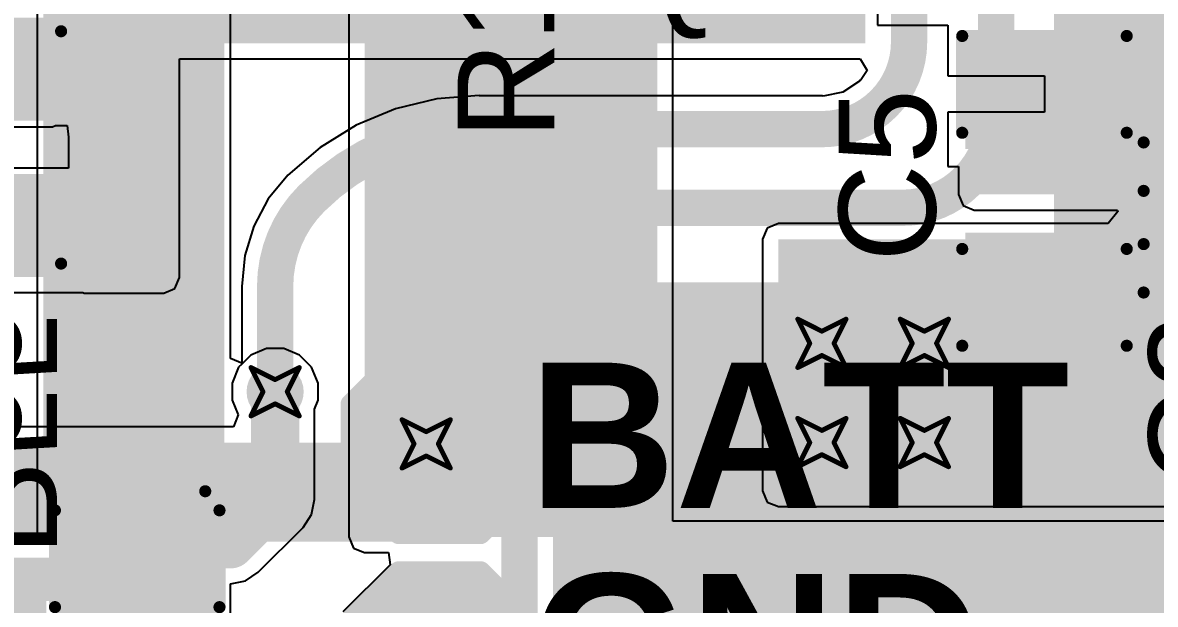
# Model space of a CAD drawing. Header units: inches. Extents: x -0.9 to 13.3, y -2.2 to 2.7.
# Drawn here: x 0.8589 to 1.3271, y -1.5269 to -1.2866 of the extents above; entities that cross this region are included whole.
import ezdxf

# ---------------------------------------------------------------- set-up
doc = ezdxf.new("R2010")
doc.units = ezdxf.units.IN
doc.header["$MEASUREMENT"] = 0
for name, color, linetype in [('Board Outline', 216, 'Continuous'), ('Bottom Layer', 5, 'Continuous'), ('Bottom Overlay', 54, 'Continuous'), ('Bottom Paste', 16, 'Continuous'), ('Bottom Solder', 6, 'Continuous'), ('Dimension', 6, 'Continuous'), ('Drill Drawing', 1, 'Continuous'), ('Top Layer', 1, 'Continuous'), ('Top Overlay', 2, 'Continuous'), ('Top Paste', 8, 'Continuous'), ('Top Solder', 216, 'Continuous'), ('Via Holes', 16, 'Continuous')]:
    doc.layers.add(name, color=color, linetype=linetype)
doc.styles.add('Arial', font='', dxfattribs={"height": 0.2})
doc.styles.add('Arial_Bold', font='', dxfattribs={"height": 0.2})
doc.styles.get('Arial').set_extended_font_data('Arial')
doc.styles.get('Arial_Bold').set_extended_font_data('Arial', bold=True)

# ---------------------------------------------------------------- blocks, each defined once
blk = doc.blocks.new('MPIT6045_1R0N_LF_14')
at = {"layer": 'Top Layer'}
for points in [[(-0.12205, 0.1122), (-0.05512, 0.1122), (-0.05512, -0.1122), (-0.12205, -0.1122)], [(0.05512, 0.1122), (0.12205, 0.1122), (0.12205, -0.1122), (0.05512, -0.1122)]]:
    blk.add_hatch(color=1, dxfattribs=at).paths.add_polyline_path(points)
at = {"layer": 'Top Paste'}
for points in [[(-0.12205, 0.1122), (-0.05512, 0.1122), (-0.05512, -0.1122), (-0.12205, -0.1122)], [(0.05512, 0.1122), (0.12205, 0.1122), (0.12205, -0.1122), (0.05512, -0.1122)]]:
    blk.add_hatch(color=8, dxfattribs=at).paths.add_polyline_path(points)
at = {"layer": 'Top Solder'}
for points in [[(-0.12605, 0.1162), (-0.05112, 0.1162), (-0.05112, -0.1162), (-0.12605, -0.1162)], [(0.05112, 0.1162), (0.12605, 0.1162), (0.12605, -0.1162), (0.05112, -0.1162)]]:
    blk.add_hatch(color=216, dxfattribs=at).paths.add_polyline_path(points)
at = {"layer": 'Top Overlay'}
for points in [[(0, 0.11811, 0.005, 0.005, 0), (-0.11811, 0.11811, 0.005, 0.005, 0)], [(0.11811, 0.11811, 0.005, 0.005, 0), (0, 0.11811, 0.005, 0.005, 0)], [(0, -0.11811, 0.005, 0.005, 0), (-0.11811, -0.11811, 0.005, 0.005, 0)], [(0.11811, -0.11811, 0.005, 0.005, 0), (0, -0.11811, 0.005, 0.005, 0)]]:
    blk.add_lwpolyline(points, format="xyseb", dxfattribs=at)
for points in [[(-0.11936, 0.11811, 0.0025, 0.0025, 1), (-0.11686, 0.11811, 0.0025, 0.0025, 1)], [(-0.00125, 0.11811, 0.0025, 0.0025, 1), (0.00125, 0.11811, 0.0025, 0.0025, 1)], [(-0.00125, 0.11811, 0.0025, 0.0025, 1), (0.00125, 0.11811, 0.0025, 0.0025, 1)], [(0.11686, 0.11811, 0.0025, 0.0025, 1), (0.11936, 0.11811, 0.0025, 0.0025, 1)], [(-0.11936, -0.11811, 0.0025, 0.0025, 1), (-0.11686, -0.11811, 0.0025, 0.0025, 1)], [(-0.00125, -0.11811, 0.0025, 0.0025, 1), (0.00125, -0.11811, 0.0025, 0.0025, 1)], [(-0.00125, -0.11811, 0.0025, 0.0025, 1), (0.00125, -0.11811, 0.0025, 0.0025, 1)], [(0.11686, -0.11811, 0.0025, 0.0025, 1), (0.11936, -0.11811, 0.0025, 0.0025, 1)]]:
    blk.add_lwpolyline(points, format="xyseb", close=True, dxfattribs=at)
blk = doc.blocks.new('C___0805_21')
at = {"layer": 'Top Layer'}
for points in [[(-0.06, 0.03), (-0.02, 0.03), (-0.02, -0.03), (-0.06, -0.03)], [(0.02, 0.03), (0.06, 0.03), (0.06, -0.03), (0.02, -0.03)]]:
    blk.add_hatch(color=1, dxfattribs=at).paths.add_polyline_path(points)
at = {"layer": 'Top Paste'}
for points in [[(-0.06, 0.03), (-0.02, 0.03), (-0.02, -0.03), (-0.06, -0.03)], [(0.02, 0.03), (0.06, 0.03), (0.06, -0.03), (0.02, -0.03)]]:
    blk.add_hatch(color=8, dxfattribs=at).paths.add_polyline_path(points)
at = {"layer": 'Top Solder'}
for points in [[(-0.06276, 0.03276), (-0.01724, 0.03276), (-0.01724, -0.03276), (-0.06276, -0.03276)], [(0.01724, 0.03276), (0.06276, 0.03276), (0.06276, -0.03276), (0.01724, -0.03276)]]:
    blk.add_hatch(color=216, dxfattribs=at).paths.add_polyline_path(points)
at = {"layer": 'Top Overlay'}
for points in [[(-0.064, 0.034, 0.005, 0.005, 0), (-0.024, 0.034, 0.005, 0.005, 0)], [(-0.064, 0.034, 0.005, 0.005, 0), (-0.064, -0.034, 0.005, 0.005, 0)], [(0.024, 0.034, 0.005, 0.005, 0), (0.064, 0.034, 0.005, 0.005, 0)], [(0.064, 0.034, 0.005, 0.005, 0), (0.064, -0.034, 0.005, 0.005, 0)], [(-0.064, -0.034, 0.005, 0.005, 0), (-0.024, -0.034, 0.005, 0.005, 0)], [(0.024, -0.034, 0.005, 0.005, 0), (0.064, -0.034, 0.005, 0.005, 0)]]:
    blk.add_lwpolyline(points, format="xyseb", dxfattribs=at)
for points in [[(-0.06525, 0.034, 0.0025, 0.0025, 1), (-0.06275, 0.034, 0.0025, 0.0025, 1)], [(-0.06525, 0.034, 0.0025, 0.0025, 1), (-0.06275, 0.034, 0.0025, 0.0025, 1)], [(-0.02525, 0.034, 0.0025, 0.0025, 1), (-0.02275, 0.034, 0.0025, 0.0025, 1)], [(0.02275, 0.034, 0.0025, 0.0025, 1), (0.02525, 0.034, 0.0025, 0.0025, 1)], [(0.06275, 0.034, 0.0025, 0.0025, 1), (0.06525, 0.034, 0.0025, 0.0025, 1)], [(0.06275, 0.034, 0.0025, 0.0025, 1), (0.06525, 0.034, 0.0025, 0.0025, 1)], [(-0.06525, -0.034, 0.0025, 0.0025, 1), (-0.06275, -0.034, 0.0025, 0.0025, 1)], [(-0.06525, -0.034, 0.0025, 0.0025, 1), (-0.06275, -0.034, 0.0025, 0.0025, 1)], [(-0.02525, -0.034, 0.0025, 0.0025, 1), (-0.02275, -0.034, 0.0025, 0.0025, 1)], [(0.02275, -0.034, 0.0025, 0.0025, 1), (0.02525, -0.034, 0.0025, 0.0025, 1)], [(0.06275, -0.034, 0.0025, 0.0025, 1), (0.06525, -0.034, 0.0025, 0.0025, 1)], [(0.06275, -0.034, 0.0025, 0.0025, 1), (0.06525, -0.034, 0.0025, 0.0025, 1)]]:
    blk.add_lwpolyline(points, format="xyseb", close=True, dxfattribs=at)
blk = doc.blocks.new('T__________52')
at = {"layer": 'Top Layer'}
blk.add_hatch(color=1, dxfattribs=at).paths.add_polyline_path([(0.015, 0.03), (-0.015, 0.03), (-0.03, 0.015), (-0.03, -0.015), (-0.015, -0.03), (0.015, -0.03), (0.03, -0.015), (0.03, 0.015)])
at = {"layer": 'Top Paste'}
blk.add_hatch(color=8, dxfattribs=at).paths.add_polyline_path([(0.015, 0.03), (-0.015, 0.03), (-0.03, 0.015), (-0.03, -0.015), (-0.015, -0.03), (0.015, -0.03), (0.03, -0.015), (0.03, 0.015)])
at = {"layer": 'Top Solder'}
blk.add_hatch(color=216, dxfattribs=at).paths.add_polyline_path([(0.017, 0.034), (-0.017, 0.034), (-0.034, 0.017), (-0.034, -0.017), (-0.017, -0.034), (0.017, -0.034), (0.034, -0.017), (0.034, 0.017)])
at = {"layer": 'Top Overlay'}
for points in [[(-0.037, 0.017, 0.00787, 0.00787, 0), (-0.017, 0.037, 0.00787, 0.00787, 0)], [(0.017, 0.037, 0.00787, 0.00787, 0), (-0.017, 0.037, 0.00787, 0.00787, 0)], [(0.017, 0.037, 0.00787, 0.00787, 0), (-0.017, 0.037, 0.00787, 0.00787, 0)], [(0.037, 0.017, 0.00787, 0.00787, 0), (0.017, 0.037, 0.00787, 0.00787, 0)], [(-0.037, -0.017, 0.00787, 0.00787, 0), (-0.037, 0.017, 0.00787, 0.00787, 0)], [(0.037, -0.017, 0.00787, 0.00787, 0), (0.037, 0.017, 0.00787, 0.00787, 0)], [(-0.017, -0.037, 0.00787, 0.00787, 0), (-0.037, -0.017, 0.00787, 0.00787, 0)], [(0.017, -0.037, 0.00787, 0.00787, 0), (0.037, -0.017, 0.00787, 0.00787, 0)], [(0.017, -0.037, 0.00787, 0.00787, 0), (-0.017, -0.037, 0.00787, 0.00787, 0)], [(0.017, -0.037, 0.00787, 0.00787, 0), (-0.017, -0.037, 0.00787, 0.00787, 0)]]:
    blk.add_lwpolyline(points, format="xyseb", dxfattribs=at)
for points in [[(-0.01897, 0.037, 0.00394, 0.00394, 1), (-0.01503, 0.037, 0.00394, 0.00394, 1)], [(-0.01897, 0.037, 0.00394, 0.00394, 1), (-0.01503, 0.037, 0.00394, 0.00394, 1)], [(-0.01897, 0.037, 0.00394, 0.00394, 1), (-0.01503, 0.037, 0.00394, 0.00394, 1)], [(0.01503, 0.037, 0.00394, 0.00394, 1), (0.01897, 0.037, 0.00394, 0.00394, 1)], [(0.01503, 0.037, 0.00394, 0.00394, 1), (0.01897, 0.037, 0.00394, 0.00394, 1)], [(0.01503, 0.037, 0.00394, 0.00394, 1), (0.01897, 0.037, 0.00394, 0.00394, 1)], [(-0.03897, 0.017, 0.00394, 0.00394, 1), (-0.03503, 0.017, 0.00394, 0.00394, 1)], [(-0.03897, 0.017, 0.00394, 0.00394, 1), (-0.03503, 0.017, 0.00394, 0.00394, 1)], [(0.03503, 0.017, 0.00394, 0.00394, 1), (0.03897, 0.017, 0.00394, 0.00394, 1)], [(0.03503, 0.017, 0.00394, 0.00394, 1), (0.03897, 0.017, 0.00394, 0.00394, 1)], [(-0.03897, -0.017, 0.00394, 0.00394, 1), (-0.03503, -0.017, 0.00394, 0.00394, 1)], [(-0.03897, -0.017, 0.00394, 0.00394, 1), (-0.03503, -0.017, 0.00394, 0.00394, 1)], [(0.03503, -0.017, 0.00394, 0.00394, 1), (0.03897, -0.017, 0.00394, 0.00394, 1)], [(0.03503, -0.017, 0.00394, 0.00394, 1), (0.03897, -0.017, 0.00394, 0.00394, 1)], [(-0.01897, -0.037, 0.00394, 0.00394, 1), (-0.01503, -0.037, 0.00394, 0.00394, 1)], [(-0.01897, -0.037, 0.00394, 0.00394, 1), (-0.01503, -0.037, 0.00394, 0.00394, 1)], [(-0.01897, -0.037, 0.00394, 0.00394, 1), (-0.01503, -0.037, 0.00394, 0.00394, 1)], [(0.01503, -0.037, 0.00394, 0.00394, 1), (0.01897, -0.037, 0.00394, 0.00394, 1)], [(0.01503, -0.037, 0.00394, 0.00394, 1), (0.01897, -0.037, 0.00394, 0.00394, 1)], [(0.01503, -0.037, 0.00394, 0.00394, 1), (0.01897, -0.037, 0.00394, 0.00394, 1)]]:
    blk.add_lwpolyline(points, format="xyseb", close=True, dxfattribs=at)
blk = doc.blocks.new('C___0402_81')
at = {"layer": 'Top Layer'}
for points in [[(-0.0275, -0.0125), (-0.0275, 0.0125), (-0.0095, 0.0125), (-0.0095, -0.0125)], [(0.0095, -0.0125), (0.0095, 0.0125), (0.0275, 0.0125), (0.0275, -0.0125)]]:
    blk.add_hatch(color=1, dxfattribs=at).paths.add_polyline_path(points)
at = {"layer": 'Top Paste'}
for points in [[(-0.0275, -0.0125), (-0.0275, 0.0125), (-0.0095, 0.0125), (-0.0095, -0.0125)], [(0.0095, -0.0125), (0.0095, 0.0125), (0.0275, 0.0125), (0.0275, -0.0125)]]:
    blk.add_hatch(color=8, dxfattribs=at).paths.add_polyline_path(points)
at = {"layer": 'Top Solder'}
for points in [[(-0.02986, -0.01486), (-0.02986, 0.01486), (-0.00714, 0.01486), (-0.00714, -0.01486)], [(0.00714, -0.01486), (0.00714, 0.01486), (0.02986, 0.01486), (0.02986, -0.01486)]]:
    blk.add_hatch(color=216, dxfattribs=at).paths.add_polyline_path(points)
at = {"layer": 'Top Overlay'}
for points in [[(-0.031, -0.016, 0.005, 0.005, 0), (-0.031, 0.016, 0.005, 0.005, 0)], [(-0.011, 0.016, 0.005, 0.005, 0), (-0.031, 0.016, 0.005, 0.005, 0)], [(0.031, 0.016, 0.005, 0.005, 0), (0.011, 0.016, 0.005, 0.005, 0)], [(0.031, -0.016, 0.005, 0.005, 0), (0.031, 0.016, 0.005, 0.005, 0)], [(-0.011, -0.016, 0.005, 0.005, 0), (-0.031, -0.016, 0.005, 0.005, 0)], [(0.031, -0.016, 0.005, 0.005, 0), (0.011, -0.016, 0.005, 0.005, 0)]]:
    blk.add_lwpolyline(points, format="xyseb", dxfattribs=at)
for points in [[(-0.03225, 0.016, 0.0025, 0.0025, 1), (-0.02975, 0.016, 0.0025, 0.0025, 1)], [(-0.03225, 0.016, 0.0025, 0.0025, 1), (-0.02975, 0.016, 0.0025, 0.0025, 1)], [(-0.01225, 0.016, 0.0025, 0.0025, 1), (-0.00975, 0.016, 0.0025, 0.0025, 1)], [(0.00975, 0.016, 0.0025, 0.0025, 1), (0.01225, 0.016, 0.0025, 0.0025, 1)], [(0.02975, 0.016, 0.0025, 0.0025, 1), (0.03225, 0.016, 0.0025, 0.0025, 1)], [(0.02975, 0.016, 0.0025, 0.0025, 1), (0.03225, 0.016, 0.0025, 0.0025, 1)], [(-0.03225, -0.016, 0.0025, 0.0025, 1), (-0.02975, -0.016, 0.0025, 0.0025, 1)], [(-0.03225, -0.016, 0.0025, 0.0025, 1), (-0.02975, -0.016, 0.0025, 0.0025, 1)], [(-0.01225, -0.016, 0.0025, 0.0025, 1), (-0.00975, -0.016, 0.0025, 0.0025, 1)], [(0.00975, -0.016, 0.0025, 0.0025, 1), (0.01225, -0.016, 0.0025, 0.0025, 1)], [(0.02975, -0.016, 0.0025, 0.0025, 1), (0.03225, -0.016, 0.0025, 0.0025, 1)], [(0.02975, -0.016, 0.0025, 0.0025, 1), (0.03225, -0.016, 0.0025, 0.0025, 1)]]:
    blk.add_lwpolyline(points, format="xyseb", close=True, dxfattribs=at)
blk = doc.blocks.new('R___0603_B_89')
at = {"layer": 'Bottom Layer'}
for points in [[(-0.045, -0.0175), (-0.045, 0.0175), (-0.015, 0.0175), (-0.015, -0.0175)], [(0.015, -0.0175), (0.015, 0.0175), (0.045, 0.0175), (0.045, -0.0175)]]:
    blk.add_hatch(color=5, dxfattribs=at).paths.add_polyline_path(points)
at = {"layer": 'Bottom Paste'}
for points in [[(-0.045, -0.0175), (-0.045, 0.0175), (-0.015, 0.0175), (-0.015, -0.0175)], [(0.015, -0.0175), (0.015, 0.0175), (0.045, 0.0175), (0.045, -0.0175)]]:
    blk.add_hatch(color=16, dxfattribs=at).paths.add_polyline_path(points)
at = {"layer": 'Bottom Solder'}
for points in [[(-0.049, -0.0215), (-0.049, 0.0215), (-0.011, 0.0215), (-0.011, -0.0215)], [(0.011, -0.0215), (0.011, 0.0215), (0.049, 0.0215), (0.049, -0.0215)]]:
    blk.add_hatch(color=6, dxfattribs=at).paths.add_polyline_path(points)
at = {"layer": 'Bottom Overlay'}
for points in [[(-0.048, 0.021, 0.005, 0.005, 0), (0.048, 0.021, 0.005, 0.005, 0)], [(-0.048, 0.021, 0.005, 0.005, 0), (-0.048, -0.021, 0.005, 0.005, 0)], [(0.048, 0.021, 0.005, 0.005, 0), (0.048, -0.021, 0.005, 0.005, 0)], [(-0.048, -0.021, 0.005, 0.005, 0), (0.048, -0.021, 0.005, 0.005, 0)]]:
    blk.add_lwpolyline(points, format="xyseb", dxfattribs=at)
for points in [[(-0.04925, 0.021, 0.0025, 0.0025, 1), (-0.04675, 0.021, 0.0025, 0.0025, 1)], [(-0.04925, 0.021, 0.0025, 0.0025, 1), (-0.04675, 0.021, 0.0025, 0.0025, 1)], [(0.04675, 0.021, 0.0025, 0.0025, 1), (0.04925, 0.021, 0.0025, 0.0025, 1)], [(0.04675, 0.021, 0.0025, 0.0025, 1), (0.04925, 0.021, 0.0025, 0.0025, 1)], [(-0.04925, -0.021, 0.0025, 0.0025, 1), (-0.04675, -0.021, 0.0025, 0.0025, 1)], [(-0.04925, -0.021, 0.0025, 0.0025, 1), (-0.04675, -0.021, 0.0025, 0.0025, 1)], [(0.04675, -0.021, 0.0025, 0.0025, 1), (0.04925, -0.021, 0.0025, 0.0025, 1)], [(0.04675, -0.021, 0.0025, 0.0025, 1), (0.04925, -0.021, 0.0025, 0.0025, 1)]]:
    blk.add_lwpolyline(points, format="xyseb", close=True, dxfattribs=at)
blk = doc.blocks.new('T__________98')
at = {"layer": 'Top Layer'}
blk.add_hatch(color=1, dxfattribs=at).paths.add_polyline_path([(0.015, 0.03), (-0.015, 0.03), (-0.03, 0.015), (-0.03, -0.015), (-0.015, -0.03), (0.015, -0.03), (0.03, -0.015), (0.03, 0.015)])
at = {"layer": 'Top Paste'}
blk.add_hatch(color=8, dxfattribs=at).paths.add_polyline_path([(0.015, 0.03), (-0.015, 0.03), (-0.03, 0.015), (-0.03, -0.015), (-0.015, -0.03), (0.015, -0.03), (0.03, -0.015), (0.03, 0.015)])
at = {"layer": 'Top Solder'}
blk.add_hatch(color=216, dxfattribs=at).paths.add_polyline_path([(0.017, 0.034), (-0.017, 0.034), (-0.034, 0.017), (-0.034, -0.017), (-0.017, -0.034), (0.017, -0.034), (0.034, -0.017), (0.034, 0.017)])
at = {"layer": 'Top Overlay'}
for points in [[(-0.037, 0.017, 0.00787, 0.00787, 0), (-0.017, 0.037, 0.00787, 0.00787, 0)], [(0.017, 0.037, 0.00787, 0.00787, 0), (-0.017, 0.037, 0.00787, 0.00787, 0)], [(0.017, 0.037, 0.00787, 0.00787, 0), (-0.017, 0.037, 0.00787, 0.00787, 0)], [(0.037, 0.017, 0.00787, 0.00787, 0), (0.017, 0.037, 0.00787, 0.00787, 0)], [(-0.037, -0.017, 0.00787, 0.00787, 0), (-0.037, 0.017, 0.00787, 0.00787, 0)], [(0.037, -0.017, 0.00787, 0.00787, 0), (0.037, 0.017, 0.00787, 0.00787, 0)], [(-0.017, -0.037, 0.00787, 0.00787, 0), (-0.037, -0.017, 0.00787, 0.00787, 0)], [(0.017, -0.037, 0.00787, 0.00787, 0), (0.037, -0.017, 0.00787, 0.00787, 0)], [(0.017, -0.037, 0.00787, 0.00787, 0), (-0.017, -0.037, 0.00787, 0.00787, 0)], [(0.017, -0.037, 0.00787, 0.00787, 0), (-0.017, -0.037, 0.00787, 0.00787, 0)]]:
    blk.add_lwpolyline(points, format="xyseb", dxfattribs=at)
for points in [[(-0.01897, 0.037, 0.00394, 0.00394, 1), (-0.01503, 0.037, 0.00394, 0.00394, 1)], [(-0.01897, 0.037, 0.00394, 0.00394, 1), (-0.01503, 0.037, 0.00394, 0.00394, 1)], [(-0.01897, 0.037, 0.00394, 0.00394, 1), (-0.01503, 0.037, 0.00394, 0.00394, 1)], [(0.01503, 0.037, 0.00394, 0.00394, 1), (0.01897, 0.037, 0.00394, 0.00394, 1)], [(0.01503, 0.037, 0.00394, 0.00394, 1), (0.01897, 0.037, 0.00394, 0.00394, 1)], [(0.01503, 0.037, 0.00394, 0.00394, 1), (0.01897, 0.037, 0.00394, 0.00394, 1)], [(-0.03897, 0.017, 0.00394, 0.00394, 1), (-0.03503, 0.017, 0.00394, 0.00394, 1)], [(-0.03897, 0.017, 0.00394, 0.00394, 1), (-0.03503, 0.017, 0.00394, 0.00394, 1)], [(0.03503, 0.017, 0.00394, 0.00394, 1), (0.03897, 0.017, 0.00394, 0.00394, 1)], [(0.03503, 0.017, 0.00394, 0.00394, 1), (0.03897, 0.017, 0.00394, 0.00394, 1)], [(-0.03897, -0.017, 0.00394, 0.00394, 1), (-0.03503, -0.017, 0.00394, 0.00394, 1)], [(-0.03897, -0.017, 0.00394, 0.00394, 1), (-0.03503, -0.017, 0.00394, 0.00394, 1)], [(0.03503, -0.017, 0.00394, 0.00394, 1), (0.03897, -0.017, 0.00394, 0.00394, 1)], [(0.03503, -0.017, 0.00394, 0.00394, 1), (0.03897, -0.017, 0.00394, 0.00394, 1)], [(-0.01897, -0.037, 0.00394, 0.00394, 1), (-0.01503, -0.037, 0.00394, 0.00394, 1)], [(-0.01897, -0.037, 0.00394, 0.00394, 1), (-0.01503, -0.037, 0.00394, 0.00394, 1)], [(-0.01897, -0.037, 0.00394, 0.00394, 1), (-0.01503, -0.037, 0.00394, 0.00394, 1)], [(0.01503, -0.037, 0.00394, 0.00394, 1), (0.01897, -0.037, 0.00394, 0.00394, 1)], [(0.01503, -0.037, 0.00394, 0.00394, 1), (0.01897, -0.037, 0.00394, 0.00394, 1)], [(0.01503, -0.037, 0.00394, 0.00394, 1), (0.01897, -0.037, 0.00394, 0.00394, 1)]]:
    blk.add_lwpolyline(points, format="xyseb", close=True, dxfattribs=at)
blk = doc.blocks.new('C___0805_123')
at = {"layer": 'Top Layer'}
for points in [[(-0.06, 0.03), (-0.02, 0.03), (-0.02, -0.03), (-0.06, -0.03)], [(0.02, 0.03), (0.06, 0.03), (0.06, -0.03), (0.02, -0.03)]]:
    blk.add_hatch(color=1, dxfattribs=at).paths.add_polyline_path(points)
at = {"layer": 'Top Paste'}
for points in [[(-0.06, 0.03), (-0.02, 0.03), (-0.02, -0.03), (-0.06, -0.03)], [(0.02, 0.03), (0.06, 0.03), (0.06, -0.03), (0.02, -0.03)]]:
    blk.add_hatch(color=8, dxfattribs=at).paths.add_polyline_path(points)
at = {"layer": 'Top Solder'}
for points in [[(-0.06276, 0.03276), (-0.01724, 0.03276), (-0.01724, -0.03276), (-0.06276, -0.03276)], [(0.01724, 0.03276), (0.06276, 0.03276), (0.06276, -0.03276), (0.01724, -0.03276)]]:
    blk.add_hatch(color=216, dxfattribs=at).paths.add_polyline_path(points)
at = {"layer": 'Top Overlay'}
for points in [[(-0.064, -0.034, 0.005, 0.005, 0), (-0.064, 0.034, 0.005, 0.005, 0)], [(-0.024, 0.034, 0.005, 0.005, 0), (-0.064, 0.034, 0.005, 0.005, 0)], [(0.064, 0.034, 0.005, 0.005, 0), (0.024, 0.034, 0.005, 0.005, 0)], [(0.064, -0.034, 0.005, 0.005, 0), (0.064, 0.034, 0.005, 0.005, 0)], [(-0.024, -0.034, 0.005, 0.005, 0), (-0.064, -0.034, 0.005, 0.005, 0)], [(0.064, -0.034, 0.005, 0.005, 0), (0.024, -0.034, 0.005, 0.005, 0)]]:
    blk.add_lwpolyline(points, format="xyseb", dxfattribs=at)
for points in [[(-0.06525, 0.034, 0.0025, 0.0025, 1), (-0.06275, 0.034, 0.0025, 0.0025, 1)], [(-0.06525, 0.034, 0.0025, 0.0025, 1), (-0.06275, 0.034, 0.0025, 0.0025, 1)], [(-0.02525, 0.034, 0.0025, 0.0025, 1), (-0.02275, 0.034, 0.0025, 0.0025, 1)], [(0.02275, 0.034, 0.0025, 0.0025, 1), (0.02525, 0.034, 0.0025, 0.0025, 1)], [(0.06275, 0.034, 0.0025, 0.0025, 1), (0.06525, 0.034, 0.0025, 0.0025, 1)], [(0.06275, 0.034, 0.0025, 0.0025, 1), (0.06525, 0.034, 0.0025, 0.0025, 1)], [(-0.06525, -0.034, 0.0025, 0.0025, 1), (-0.06275, -0.034, 0.0025, 0.0025, 1)], [(-0.06525, -0.034, 0.0025, 0.0025, 1), (-0.06275, -0.034, 0.0025, 0.0025, 1)], [(-0.02525, -0.034, 0.0025, 0.0025, 1), (-0.02275, -0.034, 0.0025, 0.0025, 1)], [(0.02275, -0.034, 0.0025, 0.0025, 1), (0.02525, -0.034, 0.0025, 0.0025, 1)], [(0.06275, -0.034, 0.0025, 0.0025, 1), (0.06525, -0.034, 0.0025, 0.0025, 1)], [(0.06275, -0.034, 0.0025, 0.0025, 1), (0.06525, -0.034, 0.0025, 0.0025, 1)]]:
    blk.add_lwpolyline(points, format="xyseb", close=True, dxfattribs=at)

msp = doc.modelspace()

# ---------------------------------------------------------------- hatches: boundary and pattern name
at = {"layer": 'Bottom Layer'}
for points in [[(1.28528, -1.50319), (1.38728, -1.50319), (1.38728, -1.15705), (1.28528, -1.15705)], [(1.16228, -1.29505), (1.20728, -1.29505), (1.20728, -1.20805), (1.16228, -1.20805)], [(0.88433, -1.29505), (1.20728, -1.29505), (1.20728, -1.26183), (0.88433, -1.26183)], [(0.88433, -1.3918), (0.91728, -1.3918), (0.91728, -1.26205), (0.88433, -1.26205)], [(0.78247, -1.32311), (0.8713, -1.32311), (0.8713, -1.28449), (0.78247, -1.28449)], [(0.78247, -1.39158), (0.91728, -1.39158), (0.91728, -1.35311), (0.78247, -1.35311)], [(1.08428, -1.50319), (1.38728, -1.50319), (1.38728, -1.39381), (1.08428, -1.39381)], [(1.08428, -1.69805), (1.25229, -1.69805), (1.25229, -1.40244), (1.08428, -1.40244)], [(1.00028, -1.50106), (1.04628, -1.50106), (1.04628, -1.43641), (1.00028, -1.43641)], [(0.70372, -1.50106), (1.04628, -1.50106), (1.04628, -1.46005), (0.70372, -1.46005)], [(1.26105, -1.606), (1.39, -1.606), (1.39, -1.51079), (1.26105, -1.51079)], [(1.26105, -1.55305), (1.72439, -1.55305), (1.72439, -1.51079), (1.26105, -1.51079)], [(1.08328, -1.66687), (1.25229, -1.66687), (1.25229, -1.51705), (1.08328, -1.51705)]]:
    msp.add_hatch(color=5, dxfattribs=at).paths.add_polyline_path(points)
h = msp.add_hatch(color=5, dxfattribs=at)
edge = h.paths.add_edge_path()
edge.add_arc((1.18928, -1.41905), 0.01181, 0, 360)
h = msp.add_hatch(color=5, dxfattribs=at)
edge = h.paths.add_edge_path()
edge.add_arc((1.23164, -1.41905), 0.01181, 0, 360)
h = msp.add_hatch(color=5, dxfattribs=at)
edge = h.paths.add_edge_path()
edge.add_arc((0.96328, -1.43905), 0.01181, 0, 360)
h = msp.add_hatch(color=5, dxfattribs=at)
edge = h.paths.add_edge_path()
edge.add_arc((1.02572, -1.46058), 0.01181, 0, 360)
h = msp.add_hatch(color=5, dxfattribs=at)
edge = h.paths.add_edge_path()
edge.add_arc((1.18928, -1.46005), 0.01181, 0, 360)
h = msp.add_hatch(color=5, dxfattribs=at)
edge = h.paths.add_edge_path()
edge.add_arc((1.23164, -1.46005), 0.01181, 0, 360)
at = {"layer": 'Top Layer'}
for points in [[(1.00028, -1.49905), (1.12122, -1.49905), (1.12122, -1.18605), (1.00028, -1.18605)], [(1.07808, -1.55305), (1.12122, -1.55305), (1.12122, -1.18605), (1.07808, -1.18605)], [(0.8714, -1.53205), (0.93833, -1.53205), (0.93833, -1.24984), (0.8714, -1.24984)], [(1.25228, -1.35755), (1.41039, -1.35755), (1.41039, -1.31605), (1.25228, -1.31605)], [(1.17128, -1.48002), (1.41039, -1.48002), (1.41039, -1.37605), (1.17128, -1.37605)], [(1.07808, -1.55305), (1.64428, -1.55305), (1.64428, -1.49905), (1.07808, -1.49905)], [(0.77242, -1.52555), (0.93628, -1.52555), (0.93628, -1.50755), (0.77242, -1.50755)], [(0.85528, -1.62531), (0.86866, -1.62531), (0.86866, -1.50755), (0.85528, -1.50755)]]:
    msp.add_hatch(color=1, dxfattribs=at).paths.add_polyline_path(points)
h = msp.add_hatch(color=1, dxfattribs=at)
edge = h.paths.add_edge_path()
edge.add_arc((1.18928, -1.41905), 0.01181, 0, 360)
h = msp.add_hatch(color=1, dxfattribs=at)
edge = h.paths.add_edge_path()
edge.add_arc((1.23164, -1.41905), 0.01181, 0, 360)
h = msp.add_hatch(color=1, dxfattribs=at)
edge = h.paths.add_edge_path()
edge.add_arc((0.96328, -1.43905), 0.01181, 0, 360)
h = msp.add_hatch(color=1, dxfattribs=at)
edge = h.paths.add_edge_path()
edge.add_arc((1.02572, -1.46058), 0.01181, 0, 360)
h = msp.add_hatch(color=1, dxfattribs=at)
edge = h.paths.add_edge_path()
edge.add_arc((1.18928, -1.46005), 0.01181, 0, 360)
h = msp.add_hatch(color=1, dxfattribs=at)
edge = h.paths.add_edge_path()
edge.add_arc((1.23164, -1.46005), 0.01181, 0, 360)
at = {"layer": 'Via Holes'}
h = msp.add_hatch(color=7, dxfattribs=at)
edge = h.paths.add_edge_path()
edge.add_arc((1.18928, -1.41905), 0.00591, 0, 360)
h = msp.add_hatch(color=7, dxfattribs=at)
edge = h.paths.add_edge_path()
edge.add_arc((1.23164, -1.41905), 0.00591, 0, 360)
h = msp.add_hatch(color=7, dxfattribs=at)
edge = h.paths.add_edge_path()
edge.add_arc((0.96328, -1.43905), 0.00591, 0, 360)
h = msp.add_hatch(color=7, dxfattribs=at)
edge = h.paths.add_edge_path()
edge.add_arc((1.02572, -1.46058), 0.00591, 0, 360)
h = msp.add_hatch(color=7, dxfattribs=at)
edge = h.paths.add_edge_path()
edge.add_arc((1.18928, -1.46005), 0.00591, 0, 360)
h = msp.add_hatch(color=7, dxfattribs=at)
edge = h.paths.add_edge_path()
edge.add_arc((1.23164, -1.46005), 0.00591, 0, 360)

# ---------------------------------------------------------------- linework, layer by layer
at = {"layer": 'Board Outline'}
msp.add_lwpolyline([(1.99867, 0.21567, 0.01, 0.01, -1.122171), (-0.01159, -1.51329, 0.01, 0.01, 0)], format="xyseb", dxfattribs=at)
at = {"layer": 'Bottom Layer'}
for p, q in [((0.92377, -1.3918), (0.92377, -1.30154)), ((0.92377, -1.30154), (1.2051, -1.30154)), ((1.2051, -1.30154), (1.20797, -1.30626)), ((1.20477, -1.31069), (1.19791, -1.31528)), ((1.20505, -1.31028), (1.20477, -1.31069)), ((1.20547, -1.31), (1.20505, -1.31028)), ((1.20797, -1.30626), (1.20547, -1.31)), ((1.19791, -1.31528), (1.18982, -1.31689)), ((1.03016, -1.31809), (1.01307, -1.32219)), ((1.04767, -1.31671), (1.03016, -1.31809)), ((1.04767, -1.31679), (1.04767, -1.31671)), ((1.18933, -1.31679), (1.04767, -1.31679)), ((1.18982, -1.31689), (1.18933, -1.31679)), ((1.01307, -1.32219), (0.99683, -1.32891)), ((0.78247, -1.3296), (0.8713, -1.3296)), ((0.8713, -1.3296), (0.8725, -1.32911)), ((0.8725, -1.32911), (0.8773, -1.32911)), ((0.8773, -1.32911), (0.87784, -1.33389)), ((0.99683, -1.32891), (0.98185, -1.3381)), ((0.87784, -1.33389), (0.87784, -1.34661)), ((0.98185, -1.3381), (0.96849, -1.34951)), ((0.87784, -1.34661), (0.78247, -1.34661)), ((0.96851, -1.34953), (0.96042, -1.35938)), ((0.96849, -1.34951), (0.96851, -1.34953)), ((0.96042, -1.35938), (0.95442, -1.37063)), ((0.95442, -1.37063), (0.95071, -1.38282)), ((0.95071, -1.38282), (0.94947, -1.39551)), ((0.92187, -1.39639), (0.92377, -1.3918)), ((0.78247, -1.39808), (0.8838, -1.39808)), ((0.8838, -1.39808), (0.88433, -1.3983)), ((0.88433, -1.3983), (0.91728, -1.3983)), ((0.91728, -1.3983), (0.92187, -1.39639)), ((0.94947, -1.39551), (0.94951, -1.39551)), ((0.94951, -1.39551), (0.94951, -1.42762)), ((0.94951, -1.42762), (0.94818, -1.42896)), ((0.94818, -1.42896), (0.94547, -1.4355)), ((0.94547, -1.4355), (0.94547, -1.44259)), ((0.94547, -1.44259), (0.94794, -1.44855)), ((0.94794, -1.44855), (0.94606, -1.45355)), ((0.94606, -1.45355), (0.70372, -1.45355))]:
    msp.add_line(p, q, dxfattribs=at)
for points in [[(1.22532, -1.29456, 0.015, 0.015, 0), (1.22532, -1.07997, 0.015, 0.015, 0)], [(1.26128, -1.32308, 0.015, 0.015, 0), (1.26128, -1.16247, 0.015, 0.015, 0)], [(1.22532, -1.29456, 0.015, 0.015, -0.198912), (1.21478, -1.32001, 0.015, 0.015, 0)], [(1.21478, -1.32001, 0.015, 0.015, -0.198912), (1.18933, -1.33055, 0.015, 0.015, 0)], [(1.26128, -1.32308, 0.015, 0.015, -0.198912), (1.24928, -1.35205, 0.015, 0.015, 0)], [(0.97828, -1.3593, 0.015, 0.015, -0.198912), (1.04767, -1.33055, 0.015, 0.015, 0)], [(1.04767, -1.33055, 0.015, 0.015, 0), (1.18933, -1.33055, 0.015, 0.015, 0)], [(1.24928, -1.35205, 0.015, 0.015, -0.198912), (1.22272, -1.36305, 0.015, 0.015, 0)], [(0.96328, -1.39551, 0.015, 0.015, -0.198912), (0.97828, -1.3593, 0.015, 0.015, 0)], [(1.07185, -1.37561, 0.015, 0.015, -0.198412), (1.10226, -1.36305, 0.015, 0.015, 0)], [(1.10226, -1.36305, 0.015, 0.015, 0), (1.22272, -1.36305, 0.015, 0.015, 0)], [(1.06428, -1.39381, 0.015, 0.015, -0.198789), (1.07179, -1.37567, 0.015, 0.015, 0)], [(1.07179, -1.37566, 0.015, 0.015, -0.000482), (1.07185, -1.37561, 0.015, 0.015, 0)], [(1.07179, -1.37567, 0.015, 0.015, -0.000117), (1.07179, -1.37566, 0.015, 0.015, 0)], [(0.96328, -1.43905, 0.015, 0.015, 0), (0.96328, -1.39551, 0.015, 0.015, 0)], [(1.06428, -1.55756, 0.015, 0.015, 0), (1.06428, -1.39381, 0.015, 0.015, 0)]]:
    msp.add_lwpolyline(points, format="xyseb", dxfattribs=at)
for points in [[(1.22157, -1.29456, 0.0075, 0.0075, 1), (1.22907, -1.29456, 0.0075, 0.0075, 1)], [(1.22157, -1.29456, 0.0075, 0.0075, 1), (1.22907, -1.29456, 0.0075, 0.0075, 1)], [(1.21103, -1.32001, 0.0075, 0.0075, 1), (1.21853, -1.32001, 0.0075, 0.0075, 1)], [(1.21103, -1.32001, 0.0075, 0.0075, 1), (1.21853, -1.32001, 0.0075, 0.0075, 1)], [(1.25753, -1.32308, 0.0075, 0.0075, 1), (1.26503, -1.32308, 0.0075, 0.0075, 1)], [(1.25753, -1.32308, 0.0075, 0.0075, 1), (1.26503, -1.32308, 0.0075, 0.0075, 1)], [(1.04392, -1.33055, 0.0075, 0.0075, 1), (1.05143, -1.33055, 0.0075, 0.0075, 1)], [(1.04392, -1.33055, 0.0075, 0.0075, 1), (1.05143, -1.33055, 0.0075, 0.0075, 1)], [(1.18558, -1.33055, 0.0075, 0.0075, 1), (1.19308, -1.33055, 0.0075, 0.0075, 1)], [(1.18558, -1.33055, 0.0075, 0.0075, 1), (1.19308, -1.33055, 0.0075, 0.0075, 1)], [(1.24553, -1.35205, 0.0075, 0.0075, 1), (1.25303, -1.35205, 0.0075, 0.0075, 1)], [(1.24553, -1.35205, 0.0075, 0.0075, 1), (1.25303, -1.35205, 0.0075, 0.0075, 1)], [(0.97453, -1.3593, 0.0075, 0.0075, 1), (0.98203, -1.3593, 0.0075, 0.0075, 1)], [(0.97453, -1.3593, 0.0075, 0.0075, 1), (0.98203, -1.3593, 0.0075, 0.0075, 1)], [(1.09851, -1.36305, 0.0075, 0.0075, 1), (1.10601, -1.36305, 0.0075, 0.0075, 1)], [(1.09851, -1.36305, 0.0075, 0.0075, 1), (1.10601, -1.36305, 0.0075, 0.0075, 1)], [(1.21897, -1.36305, 0.0075, 0.0075, 1), (1.22647, -1.36305, 0.0075, 0.0075, 1)], [(1.21897, -1.36305, 0.0075, 0.0075, 1), (1.22647, -1.36305, 0.0075, 0.0075, 1)], [(1.06804, -1.37566, 0.0075, 0.0075, 1), (1.07554, -1.37566, 0.0075, 0.0075, 1)], [(1.06804, -1.37566, 0.0075, 0.0075, 1), (1.07554, -1.37566, 0.0075, 0.0075, 1)], [(1.06804, -1.37567, 0.0075, 0.0075, 1), (1.07554, -1.37567, 0.0075, 0.0075, 1)], [(1.06804, -1.37567, 0.0075, 0.0075, 1), (1.07554, -1.37567, 0.0075, 0.0075, 1)], [(1.0681, -1.37561, 0.0075, 0.0075, 1), (1.0756, -1.37561, 0.0075, 0.0075, 1)], [(1.0681, -1.37561, 0.0075, 0.0075, 1), (1.0756, -1.37561, 0.0075, 0.0075, 1)], [(0.95953, -1.39551, 0.0075, 0.0075, 1), (0.96703, -1.39551, 0.0075, 0.0075, 1)], [(0.95953, -1.39551, 0.0075, 0.0075, 1), (0.96703, -1.39551, 0.0075, 0.0075, 1)], [(1.06053, -1.39381, 0.0075, 0.0075, 1), (1.06803, -1.39381, 0.0075, 0.0075, 1)], [(1.06053, -1.39381, 0.0075, 0.0075, 1), (1.06803, -1.39381, 0.0075, 0.0075, 1)], [(0.95953, -1.43905, 0.0075, 0.0075, 1), (0.96703, -1.43905, 0.0075, 0.0075, 1)]]:
    msp.add_lwpolyline(points, format="xyseb", close=True, dxfattribs=at)
at = {"layer": 'Dimension'}
for points in [[(1.09328, -2.09985, 0.01, 0.01, 0), (1.09328, 0.56948, 0.01, 0.01, 0)], [(0.04081, 0.0156, 0.01, 0.01, -3.064051), (0.02964, -1.5299, 0.01, 0.01, 0)], [(1.09299, -0.7648, 0.01, 0.01, 0), (1.66799, -2.14857, 0.01, 0.01, 0)]]:
    msp.add_lwpolyline(points, format="xyseb", dxfattribs=at)
at = {"layer": 'Drill Drawing'}
for points in [[(1.17928, -1.40905, 0.002, 0.002, 0), (1.18928, -1.41405, 0.002, 0.002, 0)], [(1.17928, -1.40905, 0.002, 0.002, 0), (1.18428, -1.41905, 0.002, 0.002, 0)], [(1.18928, -1.41405, 0.002, 0.002, 0), (1.19928, -1.40905, 0.002, 0.002, 0)], [(1.19428, -1.41905, 0.002, 0.002, 0), (1.19928, -1.40905, 0.002, 0.002, 0)], [(1.22164, -1.40905, 0.002, 0.002, 0), (1.23164, -1.41405, 0.002, 0.002, 0)], [(1.22164, -1.40905, 0.002, 0.002, 0), (1.22664, -1.41905, 0.002, 0.002, 0)], [(1.23164, -1.41405, 0.002, 0.002, 0), (1.24164, -1.40905, 0.002, 0.002, 0)], [(1.23664, -1.41905, 0.002, 0.002, 0), (1.24164, -1.40905, 0.002, 0.002, 0)], [(1.17928, -1.42905, 0.002, 0.002, 0), (1.18428, -1.41905, 0.002, 0.002, 0)], [(1.19428, -1.41905, 0.002, 0.002, 0), (1.19928, -1.42905, 0.002, 0.002, 0)], [(1.22164, -1.42905, 0.002, 0.002, 0), (1.22664, -1.41905, 0.002, 0.002, 0)], [(1.23664, -1.41905, 0.002, 0.002, 0), (1.24164, -1.42905, 0.002, 0.002, 0)], [(1.17928, -1.42905, 0.002, 0.002, 0), (1.18928, -1.42405, 0.002, 0.002, 0)], [(1.18928, -1.42405, 0.002, 0.002, 0), (1.19928, -1.42905, 0.002, 0.002, 0)], [(1.22164, -1.42905, 0.002, 0.002, 0), (1.23164, -1.42405, 0.002, 0.002, 0)], [(1.23164, -1.42405, 0.002, 0.002, 0), (1.24164, -1.42905, 0.002, 0.002, 0)], [(0.95328, -1.42905, 0.002, 0.002, 0), (0.96328, -1.43405, 0.002, 0.002, 0)], [(0.95328, -1.42905, 0.002, 0.002, 0), (0.95828, -1.43905, 0.002, 0.002, 0)], [(0.96328, -1.43405, 0.002, 0.002, 0), (0.97328, -1.42905, 0.002, 0.002, 0)], [(0.96828, -1.43905, 0.002, 0.002, 0), (0.97328, -1.42905, 0.002, 0.002, 0)], [(0.95328, -1.44905, 0.002, 0.002, 0), (0.95828, -1.43905, 0.002, 0.002, 0)], [(0.96828, -1.43905, 0.002, 0.002, 0), (0.97328, -1.44905, 0.002, 0.002, 0)], [(0.95328, -1.44905, 0.002, 0.002, 0), (0.96328, -1.44405, 0.002, 0.002, 0)], [(0.96328, -1.44405, 0.002, 0.002, 0), (0.97328, -1.44905, 0.002, 0.002, 0)], [(1.01572, -1.45058, 0.002, 0.002, 0), (1.02572, -1.45558, 0.002, 0.002, 0)], [(1.01572, -1.45058, 0.002, 0.002, 0), (1.02072, -1.46058, 0.002, 0.002, 0)], [(1.02572, -1.45558, 0.002, 0.002, 0), (1.03572, -1.45058, 0.002, 0.002, 0)], [(1.03072, -1.46058, 0.002, 0.002, 0), (1.03572, -1.45058, 0.002, 0.002, 0)], [(1.17928, -1.45005, 0.002, 0.002, 0), (1.18928, -1.45505, 0.002, 0.002, 0)], [(1.17928, -1.45005, 0.002, 0.002, 0), (1.18428, -1.46005, 0.002, 0.002, 0)], [(1.18928, -1.45505, 0.002, 0.002, 0), (1.19928, -1.45005, 0.002, 0.002, 0)], [(1.19428, -1.46005, 0.002, 0.002, 0), (1.19928, -1.45005, 0.002, 0.002, 0)], [(1.22164, -1.45005, 0.002, 0.002, 0), (1.23164, -1.45505, 0.002, 0.002, 0)], [(1.22164, -1.45005, 0.002, 0.002, 0), (1.22664, -1.46005, 0.002, 0.002, 0)], [(1.23164, -1.45505, 0.002, 0.002, 0), (1.24164, -1.45005, 0.002, 0.002, 0)], [(1.23664, -1.46005, 0.002, 0.002, 0), (1.24164, -1.45005, 0.002, 0.002, 0)], [(1.01572, -1.47058, 0.002, 0.002, 0), (1.02072, -1.46058, 0.002, 0.002, 0)], [(1.03072, -1.46058, 0.002, 0.002, 0), (1.03572, -1.47058, 0.002, 0.002, 0)], [(1.17928, -1.47005, 0.002, 0.002, 0), (1.18428, -1.46005, 0.002, 0.002, 0)], [(1.19428, -1.46005, 0.002, 0.002, 0), (1.19928, -1.47005, 0.002, 0.002, 0)], [(1.22164, -1.47005, 0.002, 0.002, 0), (1.22664, -1.46005, 0.002, 0.002, 0)], [(1.23664, -1.46005, 0.002, 0.002, 0), (1.24164, -1.47005, 0.002, 0.002, 0)], [(1.01572, -1.47058, 0.002, 0.002, 0), (1.02572, -1.46558, 0.002, 0.002, 0)], [(1.02572, -1.46558, 0.002, 0.002, 0), (1.03572, -1.47058, 0.002, 0.002, 0)], [(1.17928, -1.47005, 0.002, 0.002, 0), (1.18928, -1.46505, 0.002, 0.002, 0)], [(1.18928, -1.46505, 0.002, 0.002, 0), (1.19928, -1.47005, 0.002, 0.002, 0)], [(1.22164, -1.47005, 0.002, 0.002, 0), (1.23164, -1.46505, 0.002, 0.002, 0)], [(1.23164, -1.46505, 0.002, 0.002, 0), (1.24164, -1.47005, 0.002, 0.002, 0)]]:
    msp.add_lwpolyline(points, format="xyseb", dxfattribs=at)
for points in [[(1.17878, -1.40905, 0.001, 0.001, 1), (1.17978, -1.40905, 0.001, 0.001, 1)], [(1.17878, -1.40905, 0.001, 0.001, 1), (1.17978, -1.40905, 0.001, 0.001, 1)], [(1.19878, -1.40905, 0.001, 0.001, 1), (1.19978, -1.40905, 0.001, 0.001, 1)], [(1.19878, -1.40905, 0.001, 0.001, 1), (1.19978, -1.40905, 0.001, 0.001, 1)], [(1.22114, -1.40905, 0.001, 0.001, 1), (1.22214, -1.40905, 0.001, 0.001, 1)], [(1.22114, -1.40905, 0.001, 0.001, 1), (1.22214, -1.40905, 0.001, 0.001, 1)], [(1.24114, -1.40905, 0.001, 0.001, 1), (1.24214, -1.40905, 0.001, 0.001, 1)], [(1.24114, -1.40905, 0.001, 0.001, 1), (1.24214, -1.40905, 0.001, 0.001, 1)], [(1.18878, -1.41405, 0.001, 0.001, 1), (1.18978, -1.41405, 0.001, 0.001, 1)], [(1.18878, -1.41405, 0.001, 0.001, 1), (1.18978, -1.41405, 0.001, 0.001, 1)], [(1.23114, -1.41405, 0.001, 0.001, 1), (1.23214, -1.41405, 0.001, 0.001, 1)], [(1.23114, -1.41405, 0.001, 0.001, 1), (1.23214, -1.41405, 0.001, 0.001, 1)], [(1.18378, -1.41905, 0.001, 0.001, 1), (1.18478, -1.41905, 0.001, 0.001, 1)], [(1.18378, -1.41905, 0.001, 0.001, 1), (1.18478, -1.41905, 0.001, 0.001, 1)], [(1.19378, -1.41905, 0.001, 0.001, 1), (1.19478, -1.41905, 0.001, 0.001, 1)], [(1.19378, -1.41905, 0.001, 0.001, 1), (1.19478, -1.41905, 0.001, 0.001, 1)], [(1.22614, -1.41905, 0.001, 0.001, 1), (1.22714, -1.41905, 0.001, 0.001, 1)], [(1.22614, -1.41905, 0.001, 0.001, 1), (1.22714, -1.41905, 0.001, 0.001, 1)], [(1.23614, -1.41905, 0.001, 0.001, 1), (1.23714, -1.41905, 0.001, 0.001, 1)], [(1.23614, -1.41905, 0.001, 0.001, 1), (1.23714, -1.41905, 0.001, 0.001, 1)], [(1.18878, -1.42405, 0.001, 0.001, 1), (1.18978, -1.42405, 0.001, 0.001, 1)], [(1.18878, -1.42405, 0.001, 0.001, 1), (1.18978, -1.42405, 0.001, 0.001, 1)], [(1.23114, -1.42405, 0.001, 0.001, 1), (1.23214, -1.42405, 0.001, 0.001, 1)], [(1.23114, -1.42405, 0.001, 0.001, 1), (1.23214, -1.42405, 0.001, 0.001, 1)], [(0.95278, -1.42905, 0.001, 0.001, 1), (0.95378, -1.42905, 0.001, 0.001, 1)], [(0.95278, -1.42905, 0.001, 0.001, 1), (0.95378, -1.42905, 0.001, 0.001, 1)], [(0.97278, -1.42905, 0.001, 0.001, 1), (0.97378, -1.42905, 0.001, 0.001, 1)], [(0.97278, -1.42905, 0.001, 0.001, 1), (0.97378, -1.42905, 0.001, 0.001, 1)], [(1.17878, -1.42905, 0.001, 0.001, 1), (1.17978, -1.42905, 0.001, 0.001, 1)], [(1.17878, -1.42905, 0.001, 0.001, 1), (1.17978, -1.42905, 0.001, 0.001, 1)], [(1.19878, -1.42905, 0.001, 0.001, 1), (1.19978, -1.42905, 0.001, 0.001, 1)], [(1.19878, -1.42905, 0.001, 0.001, 1), (1.19978, -1.42905, 0.001, 0.001, 1)], [(1.22114, -1.42905, 0.001, 0.001, 1), (1.22214, -1.42905, 0.001, 0.001, 1)], [(1.22114, -1.42905, 0.001, 0.001, 1), (1.22214, -1.42905, 0.001, 0.001, 1)], [(1.24114, -1.42905, 0.001, 0.001, 1), (1.24214, -1.42905, 0.001, 0.001, 1)], [(1.24114, -1.42905, 0.001, 0.001, 1), (1.24214, -1.42905, 0.001, 0.001, 1)], [(0.96278, -1.43405, 0.001, 0.001, 1), (0.96378, -1.43405, 0.001, 0.001, 1)], [(0.96278, -1.43405, 0.001, 0.001, 1), (0.96378, -1.43405, 0.001, 0.001, 1)], [(0.95778, -1.43905, 0.001, 0.001, 1), (0.95878, -1.43905, 0.001, 0.001, 1)], [(0.95778, -1.43905, 0.001, 0.001, 1), (0.95878, -1.43905, 0.001, 0.001, 1)], [(0.96778, -1.43905, 0.001, 0.001, 1), (0.96878, -1.43905, 0.001, 0.001, 1)], [(0.96778, -1.43905, 0.001, 0.001, 1), (0.96878, -1.43905, 0.001, 0.001, 1)], [(0.96278, -1.44405, 0.001, 0.001, 1), (0.96378, -1.44405, 0.001, 0.001, 1)], [(0.96278, -1.44405, 0.001, 0.001, 1), (0.96378, -1.44405, 0.001, 0.001, 1)], [(0.95278, -1.44905, 0.001, 0.001, 1), (0.95378, -1.44905, 0.001, 0.001, 1)], [(0.95278, -1.44905, 0.001, 0.001, 1), (0.95378, -1.44905, 0.001, 0.001, 1)], [(0.97278, -1.44905, 0.001, 0.001, 1), (0.97378, -1.44905, 0.001, 0.001, 1)], [(0.97278, -1.44905, 0.001, 0.001, 1), (0.97378, -1.44905, 0.001, 0.001, 1)], [(1.01522, -1.45058, 0.001, 0.001, 1), (1.01622, -1.45058, 0.001, 0.001, 1)], [(1.01522, -1.45058, 0.001, 0.001, 1), (1.01622, -1.45058, 0.001, 0.001, 1)], [(1.03522, -1.45058, 0.001, 0.001, 1), (1.03622, -1.45058, 0.001, 0.001, 1)], [(1.03522, -1.45058, 0.001, 0.001, 1), (1.03622, -1.45058, 0.001, 0.001, 1)], [(1.17878, -1.45005, 0.001, 0.001, 1), (1.17978, -1.45005, 0.001, 0.001, 1)], [(1.17878, -1.45005, 0.001, 0.001, 1), (1.17978, -1.45005, 0.001, 0.001, 1)], [(1.19878, -1.45005, 0.001, 0.001, 1), (1.19978, -1.45005, 0.001, 0.001, 1)], [(1.19878, -1.45005, 0.001, 0.001, 1), (1.19978, -1.45005, 0.001, 0.001, 1)], [(1.22114, -1.45005, 0.001, 0.001, 1), (1.22214, -1.45005, 0.001, 0.001, 1)], [(1.22114, -1.45005, 0.001, 0.001, 1), (1.22214, -1.45005, 0.001, 0.001, 1)], [(1.24114, -1.45005, 0.001, 0.001, 1), (1.24214, -1.45005, 0.001, 0.001, 1)], [(1.24114, -1.45005, 0.001, 0.001, 1), (1.24214, -1.45005, 0.001, 0.001, 1)], [(1.02522, -1.45558, 0.001, 0.001, 1), (1.02622, -1.45558, 0.001, 0.001, 1)], [(1.02522, -1.45558, 0.001, 0.001, 1), (1.02622, -1.45558, 0.001, 0.001, 1)], [(1.18878, -1.45505, 0.001, 0.001, 1), (1.18978, -1.45505, 0.001, 0.001, 1)], [(1.18878, -1.45505, 0.001, 0.001, 1), (1.18978, -1.45505, 0.001, 0.001, 1)], [(1.23114, -1.45505, 0.001, 0.001, 1), (1.23214, -1.45505, 0.001, 0.001, 1)], [(1.23114, -1.45505, 0.001, 0.001, 1), (1.23214, -1.45505, 0.001, 0.001, 1)], [(1.02022, -1.46058, 0.001, 0.001, 1), (1.02122, -1.46058, 0.001, 0.001, 1)], [(1.02022, -1.46058, 0.001, 0.001, 1), (1.02122, -1.46058, 0.001, 0.001, 1)], [(1.03022, -1.46058, 0.001, 0.001, 1), (1.03122, -1.46058, 0.001, 0.001, 1)], [(1.03022, -1.46058, 0.001, 0.001, 1), (1.03122, -1.46058, 0.001, 0.001, 1)], [(1.18378, -1.46005, 0.001, 0.001, 1), (1.18478, -1.46005, 0.001, 0.001, 1)], [(1.18378, -1.46005, 0.001, 0.001, 1), (1.18478, -1.46005, 0.001, 0.001, 1)], [(1.19378, -1.46005, 0.001, 0.001, 1), (1.19478, -1.46005, 0.001, 0.001, 1)], [(1.19378, -1.46005, 0.001, 0.001, 1), (1.19478, -1.46005, 0.001, 0.001, 1)], [(1.22614, -1.46005, 0.001, 0.001, 1), (1.22714, -1.46005, 0.001, 0.001, 1)], [(1.22614, -1.46005, 0.001, 0.001, 1), (1.22714, -1.46005, 0.001, 0.001, 1)], [(1.23614, -1.46005, 0.001, 0.001, 1), (1.23714, -1.46005, 0.001, 0.001, 1)], [(1.23614, -1.46005, 0.001, 0.001, 1), (1.23714, -1.46005, 0.001, 0.001, 1)], [(1.02522, -1.46558, 0.001, 0.001, 1), (1.02622, -1.46558, 0.001, 0.001, 1)], [(1.02522, -1.46558, 0.001, 0.001, 1), (1.02622, -1.46558, 0.001, 0.001, 1)], [(1.18878, -1.46505, 0.001, 0.001, 1), (1.18978, -1.46505, 0.001, 0.001, 1)], [(1.18878, -1.46505, 0.001, 0.001, 1), (1.18978, -1.46505, 0.001, 0.001, 1)], [(1.23114, -1.46505, 0.001, 0.001, 1), (1.23214, -1.46505, 0.001, 0.001, 1)], [(1.23114, -1.46505, 0.001, 0.001, 1), (1.23214, -1.46505, 0.001, 0.001, 1)], [(1.01522, -1.47058, 0.001, 0.001, 1), (1.01622, -1.47058, 0.001, 0.001, 1)], [(1.01522, -1.47058, 0.001, 0.001, 1), (1.01622, -1.47058, 0.001, 0.001, 1)], [(1.03522, -1.47058, 0.001, 0.001, 1), (1.03622, -1.47058, 0.001, 0.001, 1)], [(1.03522, -1.47058, 0.001, 0.001, 1), (1.03622, -1.47058, 0.001, 0.001, 1)], [(1.17878, -1.47005, 0.001, 0.001, 1), (1.17978, -1.47005, 0.001, 0.001, 1)], [(1.17878, -1.47005, 0.001, 0.001, 1), (1.17978, -1.47005, 0.001, 0.001, 1)], [(1.19878, -1.47005, 0.001, 0.001, 1), (1.19978, -1.47005, 0.001, 0.001, 1)], [(1.19878, -1.47005, 0.001, 0.001, 1), (1.19978, -1.47005, 0.001, 0.001, 1)], [(1.22114, -1.47005, 0.001, 0.001, 1), (1.22214, -1.47005, 0.001, 0.001, 1)], [(1.22114, -1.47005, 0.001, 0.001, 1), (1.22214, -1.47005, 0.001, 0.001, 1)], [(1.24114, -1.47005, 0.001, 0.001, 1), (1.24214, -1.47005, 0.001, 0.001, 1)], [(1.24114, -1.47005, 0.001, 0.001, 1), (1.24214, -1.47005, 0.001, 0.001, 1)]]:
    msp.add_lwpolyline(points, format="xyseb", close=True, dxfattribs=at)
at = {"layer": 'Top Layer'}
for p, q in [((0.99378, -1.18605), (0.99378, -1.49905)), ((1.12771, -1.49255), (1.12771, -1.18605)), ((0.8649, -1.24984), (0.8649, -1.50105)), ((0.94482, -1.42525), (0.94482, -1.24984)), ((1.21228, -1.26755), (1.21228, -1.28755)), ((1.21228, -1.28755), (1.24128, -1.28755)), ((1.24128, -1.28755), (1.24128, -1.30855)), ((1.24128, -1.30855), (1.28128, -1.30855)), ((1.28128, -1.30855), (1.28128, -1.32355)), ((1.28128, -1.32355), (1.24128, -1.32355)), ((1.24128, -1.32355), (1.24128, -1.34605)), ((1.24128, -1.34605), (1.24578, -1.34605)), ((1.24578, -1.34605), (1.24578, -1.35755)), ((1.24578, -1.35755), (1.24769, -1.36214)), ((1.24769, -1.36214), (1.25228, -1.36404)), ((1.25228, -1.36404), (1.31153, -1.36404)), ((1.31165, -1.36457), (1.30766, -1.36955)), ((1.31153, -1.36404), (1.31165, -1.36457)), ((1.16669, -1.37145), (1.16478, -1.37605)), ((1.17128, -1.36955), (1.16669, -1.37145)), ((1.30766, -1.36955), (1.17128, -1.36955)), ((1.16478, -1.37605), (1.16478, -1.48002)), ((0.95974, -1.42124), (0.95319, -1.42395)), ((0.96682, -1.42124), (0.95974, -1.42124)), ((0.97337, -1.42395), (0.96682, -1.42124)), ((0.94982, -1.42732), (0.94482, -1.42525)), ((0.95319, -1.42395), (0.94982, -1.42732)), ((0.97838, -1.42896), (0.97337, -1.42395)), ((0.98109, -1.4355), (0.97838, -1.42896)), ((0.98109, -1.44259), (0.98109, -1.4355)), ((0.97959, -1.4462), (0.98109, -1.44259)), ((0.97959, -1.48355), (0.97959, -1.4462)), ((0.97835, -1.48979), (0.97959, -1.48355)), ((0.97959, -1.48355), (0.97959, -1.48355)), ((1.16478, -1.48002), (1.16669, -1.48461)), ((1.16669, -1.48461), (1.17128, -1.48652)), ((1.17128, -1.48652), (1.41039, -1.48652)), ((0.97481, -1.49508), (0.97835, -1.48979)), ((1.50628, -1.49255), (1.12771, -1.49255)), ((0.95631, -1.51358), (0.97481, -1.49508)), ((0.8649, -1.50105), (0.77242, -1.50105)), ((0.99378, -1.49905), (0.99569, -1.50364)), ((0.99569, -1.50364), (1.00028, -1.50554)), ((1.00028, -1.50554), (1.01008, -1.50554)), ((1.01008, -1.50554), (1.01078, -1.51054)), ((1.01078, -1.51054), (0.99128, -1.53005)), ((0.95102, -1.51712), (0.95631, -1.51358)), ((0.94482, -1.51835), (0.95102, -1.51712)), ((0.94482, -1.53205), (0.94482, -1.51835))]:
    msp.add_line(p, q, dxfattribs=at)
for points in [[(0.96328, -1.48355, 0.02, 0.02, 0), (0.96328, -1.43905, 0.02, 0.02, 0)], [(0.94478, -1.50205, 0.02, 0.02, 0), (0.96328, -1.48355, 0.02, 0.02, 0)], [(0.90628, -1.51205, 0.02, 0.02, 0), (0.91628, -1.50205, 0.02, 0.02, 0)], [(0.91628, -1.50205, 0.02, 0.02, 0), (0.94478, -1.50205, 0.02, 0.02, 0)], [(0.90628, -1.51205, 0.02, 0.02, 0), (0.90687, -1.51264, 0.02, 0.02, 0)]]:
    msp.add_lwpolyline(points, format="xyseb", dxfattribs=at)
for points in [[(0.95828, -1.43905, 0.01, 0.01, 1), (0.96828, -1.43905, 0.01, 0.01, 1)], [(0.95828, -1.48355, 0.01, 0.01, 1), (0.96828, -1.48355, 0.01, 0.01, 1)], [(0.95828, -1.48355, 0.01, 0.01, 1), (0.96828, -1.48355, 0.01, 0.01, 1)], [(0.91128, -1.50205, 0.01, 0.01, 1), (0.92128, -1.50205, 0.01, 0.01, 1)], [(0.91128, -1.50205, 0.01, 0.01, 1), (0.92128, -1.50205, 0.01, 0.01, 1)], [(0.93978, -1.50205, 0.01, 0.01, 1), (0.94978, -1.50205, 0.01, 0.01, 1)], [(0.93978, -1.50205, 0.01, 0.01, 1), (0.94978, -1.50205, 0.01, 0.01, 1)], [(0.90128, -1.51205, 0.01, 0.01, 1), (0.91128, -1.51205, 0.01, 0.01, 1)], [(0.90128, -1.51205, 0.01, 0.01, 1), (0.91128, -1.51205, 0.01, 0.01, 1)], [(0.90187, -1.51264, 0.01, 0.01, 1), (0.91187, -1.51264, 0.01, 0.01, 1)]]:
    msp.add_lwpolyline(points, format="xyseb", close=True, dxfattribs=at)

# ---------------------------------------------------------------- block references
for name, p, rotation in [('MPIT6045_1R0N_LF_14', (0.81628, -1.36205), 180), ('R___0603_B_89', (0.85381, -1.33811), 90), ('C___0805_123', (1.28128, -1.35605), 270), ('C___0402_81', (1.33828, -1.36705), 270), ('T__________52', (1.03128, -1.46105), 270), ('C___0805_21', (0.90628, -1.55205), 90), ('T__________98', (1.03128, -1.55005), 270)]:
    msp.add_blockref(name, p, dxfattribs=dict(rotation=rotation))

# ---------------------------------------------------------------- texts
at = {"layer": 'Bottom Overlay', "style": 'Arial', "text_generation_flag": 2}
msp.add_text('R55', height=0.04, rotation=270, dxfattribs=at).set_placement((0.83315, -1.50689))
at = {"layer": 'Top Overlay'}
for s, height, rotation, style, p in [('R17', 0.04, 90, 'Arial', (1.0787, -1.33474)), ('C5', 0.04, 90, 'Arial', (1.23627, -1.38537)), ('C3', 0.04, 90, 'Arial', (1.36427, -1.47837)), ('BATT', 0.06, 360, 'Arial_Bold', (1.06826, -1.48705)), ('GND', 0.06, 360, 'Arial_Bold', (1.06928, -1.57434))]:
    msp.add_text(s, height=height, rotation=rotation, dxfattribs=dict(at, style=style)).set_placement(p)
at = {"layer": 'Top Overlay', "style": 'Arial'}
msp.add_text('Q4', height=0.04, dxfattribs=at).set_placement((1.10516, -1.28221))

doc.saveas('drawing.dxf')
